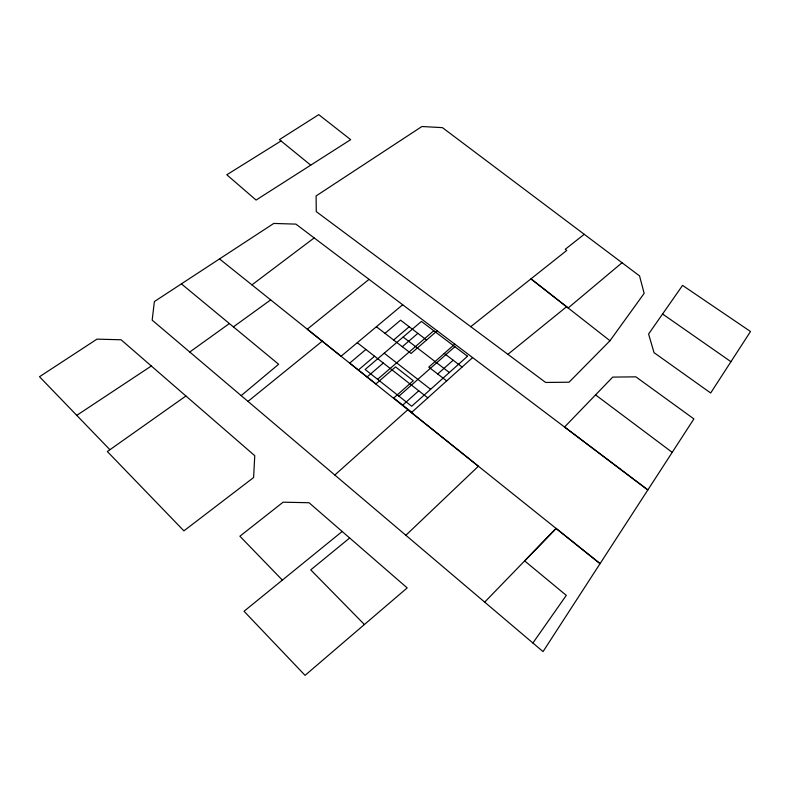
<?xml version="1.0" encoding="UTF-8"?>
<svg xmlns="http://www.w3.org/2000/svg" width="790" height="790" viewBox="0 0 790 790"><rect width="100%" height="100%" fill="white"/><g stroke="black" fill="none" stroke-linecap="round" stroke-linejoin="round"><path stroke-width="1.19" d="M730.948 361.692L710.674 392.995L654.031 352.646L648.59 334.022L682.57 285.397L750.5 331.504L730.948 361.692L662.583 314.015M532.894 643.011L566.292 595.374L524.649 560.9L556.091 528.451L600.084 563.645L219.511 258.923L154.376 301.563L152.174 320.147L543.036 651.602L693.896 418.917L635.871 376.84L612.734 377.097L564.554 427.025L647.84 489.948L295.924 224.123L273.765 223.442L219.511 258.923M609.979 340.737L644.156 293.366L639.544 275.907L442.43 127.634L421.9 126.519L316.109 195.93L316.247 211.592L545.653 382.459L569.067 382.202L609.979 340.737L530.949 278.86L568.158 307.972L622.036 262.754M484.685 602.128L556.091 528.451M405.853 535.284L478.385 466.238L407.847 409.714L334.812 475.027M411.442 412.587L472.608 357.594M402.712 405.102L418.769 390.793M437.7 373.986L453.154 360.22M454.793 344.134L428.773 367.103L446.686 380.908M398.92 396.165L454.882 346.692M377.59 379.319L433.759 330.734M437.186 330.842L411.077 353.466L376.386 326.734M367.143 376.929L383.298 363.054M402.317 346.711L417.871 333.36M364.397 624.515L305.068 675.351L244.041 611.272L342.169 531.482L407.196 587.908L364.397 624.515L310.747 569.867L349.674 537.99M358.393 369.997L374.569 356.231M393.618 340.016L409.2 326.754M365.898 349.447L349.694 363.114L375.941 383.901L395.563 366.896L413.288 380.721L393.736 397.982L411.758 412.262M384.977 333.35L400.579 320.187L426.6 340.006M241.187 395.622L278.623 364.269L181.404 283.887M402.673 304.772L341.053 356.26L307.28 329.183L369.029 279.364M247.961 401.409L322.231 341.181M507.881 354.345L566.568 306.747M470.751 326.685L566.726 250.46L565.245 249.294L584.245 234.304M251.951 284.874L314.163 237.928M233.396 326.872L270.684 299.894M189.758 352.014L229.377 323.554M185.927 395.997L107.341 451.534L183.902 530.86L253.6 477.555L254.755 455.692L121.087 339.779L96.963 339.137L39.5 376.731L109.899 449.707M76.768 415.352L151.334 366.007M281.033 140.966L226.799 174.778L256.088 200.058L350.681 139.652L318.745 114.649L279.403 139.633L310.747 165.159M595.532 394.882L672.231 452.364M444.257 353.436L462.111 367.034M403.117 337.053L449.362 372.505M384.207 353.199L430.609 389.302M357.278 342.702L427.815 397.874M342.169 531.482L309.038 502.726L283.096 502.193L239.893 536.212L282.376 580.117M467.512 356.25L411.689 406.248L365.138 369.483L421.435 321.412L467.512 356.25"/></g></svg>
